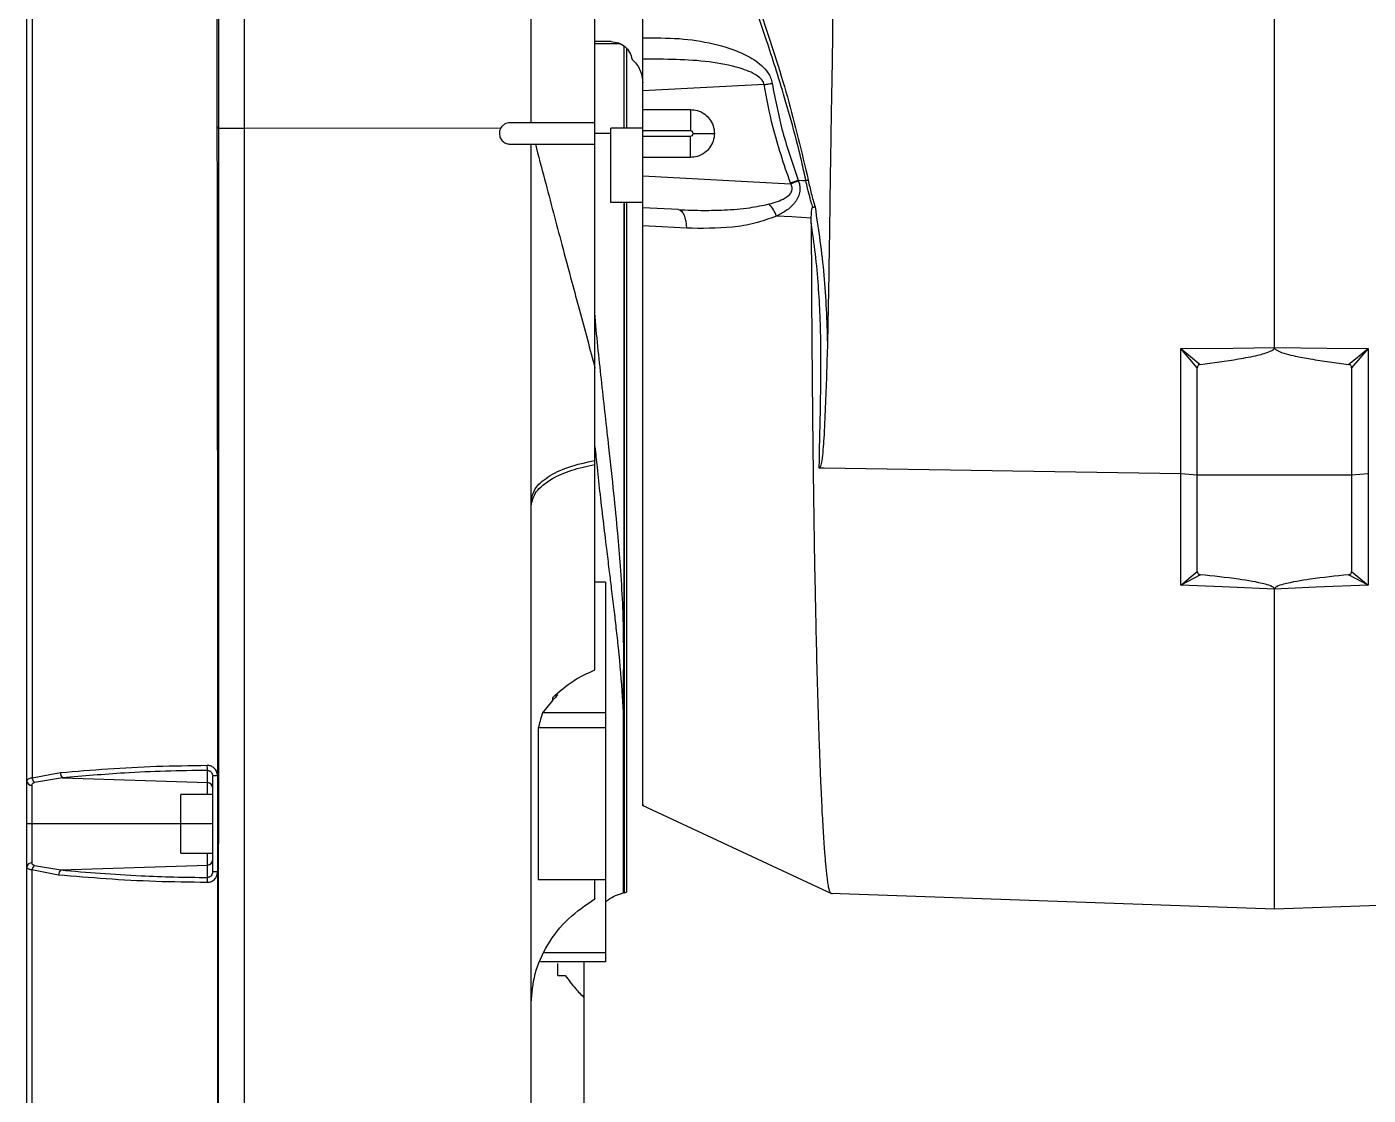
# Model space of a CAD drawing. Header units: millimetres. Extents: x -13464 to 9471, y -517 to 17126.
# Drawn here: x -10174.6 to -10048.3, y 4549.2 to 4649.8 of the extents above; entities that cross this region are included whole.
import ezdxf

# ---------------------------------------------------------------- set-up
doc = ezdxf.new("R2010")
doc.units = ezdxf.units.MM

msp = doc.modelspace()

# ---------------------------------------------------------------- linework, layer by layer
at = {"color": 7, "linetype": 'Continuous', "lineweight": 25}
for p, q in [((-10127.1, 4640.75), (-10127.1, 4712.31)), ((-10154.1, 4640.26), (-10154.1, 4711.37)), ((-10121.1, 4640.75), (-10121.1, 4711.25)), ((-10119.58, 4648.4), (-10121.1, 4648.4)), ((-10121.1, 4648.23), (-10118.79, 4648.23)), ((-10118.34, 4640.25), (-10118.34, 4647.97)), ((-10118.1, 4640.25), (-10118.1, 4647.72)), ((-10105.15, 4644.36), (-10116.6, 4643.76)), ((-10116.6, 4642), (-10116.6, 4643.76)), ((-10116.6, 4642), (-10112.1, 4642)), ((-10116.6, 4640), (-10116.6, 4642)), ((-10112.1, 4642), (-10112.1, 4640)), ((-10156.54, 4640.26), (-10154.1, 4640.26)), ((-10154.1, 4640.26), (-10129.96, 4640.27)), ((-10154.1, 4487.46), (-10154.1, 4640.26)), ((-10127.1, 4640.75), (-10129.1, 4640.75)), ((-10121.1, 4640.75), (-10127.1, 4640.75)), ((-10121.1, 4638.75), (-10121.1, 4640.75)), ((-10116.6, 4640.25), (-10119.6, 4640.25)), ((-10119.6, 4633.25), (-10119.6, 4640.25)), ((-10112.1, 4640), (-10116.6, 4640)), ((-10116.6, 4639.5), (-10116.6, 4640)), ((-10129.1, 4638.75), (-10127.1, 4638.75)), ((-10127.1, 4605.14), (-10127.1, 4638.75)), ((-10127.1, 4638.75), (-10126.71, 4638.75)), ((-10126.71, 4638.75), (-10121.1, 4638.75)), ((-10119.6, 4639.75), (-10121.1, 4639.75)), ((-10119.6, 4639.75), (-10121.1, 4639.75)), ((-10121.1, 4617.66), (-10121.1, 4638.75)), ((-10116.6, 4639.5), (-10112.1, 4639.5)), ((-10116.6, 4637.5), (-10116.6, 4639.5)), ((-10112.1, 4637.5), (-10112.1, 4639.5)), ((-10111.85, 4639.75), (-10109.85, 4639.75)), ((-10116.6, 4635.75), (-10116.6, 4637.5)), ((-10112.1, 4637.5), (-10116.6, 4637.5)), ((-10116.6, 4635.75), (-10102.67, 4635.02)), ((-10116.6, 4633.25), (-10119.6, 4633.25)), ((-10118.34, 4633.25), (-10118.34, 4568.26)), ((-10118.34, 4568.26), (-10118.34, 4633.25)), ((-10118.1, 4568.36), (-10118.1, 4633.25)), ((-10113.23, 4632.58), (-10116.6, 4632.75)), ((-10065.93, 4619.49), (-10064.09, 4618.01)), ((-10064.37, 4617.68), (-10065.93, 4619.49)), ((-10050.12, 4618.01), (-10048.28, 4619.49)), ((-10048.28, 4619.49), (-10049.84, 4617.68)), ((-10121.1, 4608.96), (-10121.1, 4617.66)), ((-10121.1, 4608.59), (-10121.1, 4608.96)), ((-10099.52, 4608.24), (-10099.97, 4608.25)), ((-10065.93, 4607.71), (-10099.52, 4608.24)), ((-10065.93, 4597.21), (-10065.93, 4607.71)), ((-10064.37, 4607.57), (-10065.93, 4607.71)), ((-10049.84, 4607.57), (-10064.37, 4607.57)), ((-10064.37, 4598.5), (-10064.37, 4607.57)), ((-10048.28, 4607.71), (-10049.84, 4607.57)), ((-10049.84, 4607.57), (-10049.84, 4598.5)), ((-10048.28, 4607.71), (-10048.28, 4597.21)), ((-10127.1, 4494.73), (-10127.1, 4605.14)), ((-10065.93, 4597.21), (-10064.37, 4598.5)), ((-10049.84, 4598.5), (-10048.28, 4597.21)), ((-10120.1, 4597.51), (-10121.1, 4597.51)), ((-10120.1, 4597.51), (-10120.1, 4585.19)), ((-10064.08, 4598.21), (-10065.93, 4597.21)), ((-10048.28, 4597.21), (-10050.12, 4598.21)), ((-10057.1, 4566.75), (-10057.1, 4596.86)), ((-10125.1, 4586.37), (-10126.03, 4585.19)), ((-10120.1, 4585.19), (-10126.03, 4585.19)), ((-10120.1, 4585.19), (-10120.1, 4583.79)), ((-10120.1, 4583.79), (-10126.43, 4583.79)), ((-10120.1, 4583.79), (-10120.1, 4569.49)), ((-10174.11, 4579.07), (-10171.43, 4579.58)), ((-10157.58, 4578.63), (-10157.58, 4579.78)), ((-10174.6, 4574.75), (-10174.6, 4578.78)), ((-10174.12, 4578.38), (-10174.12, 4574.75)), ((-10171.23, 4579.09), (-10173.87, 4578.64)), ((-10171.23, 4579.09), (-10157.58, 4578.63)), ((-10157.58, 4577.5), (-10157.58, 4578.63)), ((-10157.1, 4570.23), (-10157.1, 4579.25)), ((-10157.1, 4577.5), (-10160.1, 4577.5)), ((-10160.1, 4574.75), (-10160.1, 4577.5)), ((-10116.65, 4576.5), (-10098.75, 4568.15)), ((-10174.12, 4574.75), (-10174.6, 4574.75)), ((-10174.6, 4570.68), (-10174.6, 4574.75)), ((-10174.12, 4574.75), (-10174.12, 4571.08)), ((-10160.1, 4574.75), (-10174.12, 4574.75)), ((-10157.1, 4574.75), (-10160.1, 4574.75)), ((-10160.1, 4572), (-10160.1, 4574.75)), ((-10160.1, 4572), (-10157.1, 4572)), ((-10157.58, 4570.87), (-10157.58, 4572)), ((-10174.6, 4513.18), (-10174.6, 4570.68)), ((-10173.88, 4570.83), (-10171.41, 4570.41)), ((-10171.41, 4570.41), (-10157.58, 4570.87)), ((-10157.58, 4569.71), (-10157.58, 4570.87)), ((-10174.12, 4570.41), (-10174.13, 4513.19)), ((-10171.61, 4569.93), (-10174.12, 4570.41)), ((-10120.1, 4569.49), (-10126.43, 4569.49)), ((-10120.1, 4569.49), (-10120.1, 4562.64)), ((-10098.87, 4568.21), (-10057.1, 4566.75)), ((-10057.1, 4566.75), (-10015.33, 4568.21)), ((-10120.1, 4561.75), (-10126.23, 4561.75)), ((-10125.85, 4562.64), (-10120.1, 4562.64)), ((-10122.1, 4558.36), (-10122.1, 4561.75)), ((-10120.1, 4562.64), (-10120.1, 4561.75)), ((-10124.6, 4560.48), (-10124.6, 4561.61)), ((-10124.6, 4560.48), (-10123.89, 4560.46))]:
    msp.add_line(p, q, dxfattribs=at)
at = {"color": 7, "linetype": 'Continuous', "lineweight": 25, "flags": 128}
for points in [[(-10101.95, 4635.36), (-10101.55, 4635.33), (-10101.23, 4635.31)], [(-10113.23, 4632.58), (-10113.08, 4632.54), (-10112.94, 4632.44), (-10112.82, 4632.28), (-10112.71, 4632.06), (-10112.62, 4631.8), (-10112.55, 4631.5), (-10112.51, 4631.17), (-10112.49, 4630.83)], [(-10100.73, 4631.79), (-10102.55, 4631.89), (-10103.99, 4631.97)], [(-10112.49, 4630.83), (-10114.79, 4630.95), (-10116.6, 4631.04)], [(-10065.93, 4619.49), (-10060.99, 4619.55), (-10057.1, 4619.6)], [(-10057.1, 4619.6), (-10052.16, 4619.54), (-10048.28, 4619.49)], [(-10057.1, 4596.86), (-10062.04, 4597.06), (-10065.93, 4597.21)], [(-10048.28, 4597.21), (-10053.22, 4597.02), (-10057.1, 4596.86)], [(-10156.65, 4579.26), (-10156.64, 4574.21), (-10156.64, 4570.24)]]:
    msp.add_lwpolyline(points, dxfattribs=at)
at = {"color": 7, "linetype": 'Continuous', "lineweight": 25}
for centre, radius, start, end in [((-10157.72, 4508.02), 132.29, 89.4891, 89.5438), ((-10158.18, 4494.28), 145.99, 89.3576, 89.4072), ((-10112.1, 4639.75), 0.25, 0, 90), ((-10112.1, 4639.75), 0.25, 270, 0), ((-10136.89, 4728.99), 100.01, 290.0096, 290.4618), ((-10107.84, 4630.39), 4.16, 22.3257, 40.7575), ((-10170.79, 4579.56), 0.644, 178.3176, 226.5398), ((-10156, 4580.18), 1.64, 177.0489, 194.2027), ((-10174.15, 4578.83), 0.453, 187.2043, 274.2404), ((-10173.32, 4579.23), 0.814, 191.6419, 226.5882), ((-10157.59, 4578.14), 0.491, 0.9643, 89.0216), ((-10156.75, 4563.93), 15.33, 89.5983, 91.3028), ((-10174.15, 4570.63), 0.454, 86.0213, 173.1763), ((-10173.34, 4570.25), 0.794, 132.6984, 168.4257), ((-10157.59, 4571.36), 0.491, 270.9784, 359.0357), ((-10170.98, 4569.94), 0.633, 132.5913, 181.1833), ((-10155.92, 4569.31), 1.71, 166.6332, 182.8175), ((-10156.75, 4554.73), 15.51, 89.598, 91.2956), ((-10118.6, 4569.22), 1, 285, 300)]:
    msp.add_arc(centre, radius, start, end, dxfattribs=at)
for points, knots in [([(-10156.38, 4711.04), (-10156.38, 4711.03), (-10156.39, 4711.01), (-10156.4, 4710.84), (-10156.4, 4710.61), (-10156.41, 4710.34), (-10156.41, 4710.05), (-10156.42, 4709.7), (-10156.43, 4709.17), (-10156.43, 4708.4), (-10156.44, 4707.47), (-10156.45, 4706.57), (-10156.45, 4705.62), (-10156.45, 4704.56), (-10156.45, 4703.27), (-10156.45, 4701.77), (-10156.45, 4700.14), (-10156.45, 4698.73), (-10156.45, 4697.65), (-10156.45, 4696.84), (-10156.45, 4695.96), (-10156.46, 4695), (-10156.46, 4693.97), (-10156.46, 4692.86), (-10156.47, 4691.67), (-10156.48, 4690.4), (-10156.48, 4688.87), (-10156.48, 4686.9), (-10156.48, 4684.61), (-10156.48, 4682.34), (-10156.49, 4680.48), (-10156.49, 4678.89), (-10156.5, 4677.24), (-10156.5, 4675.27), (-10156.51, 4673.17), (-10156.52, 4671.16), (-10156.52, 4669.32), (-10156.52, 4667.43), (-10156.52, 4665.5), (-10156.53, 4663.51), (-10156.53, 4661.7), (-10156.53, 4660.08), (-10156.53, 4658.27), (-10156.53, 4655.66), (-10156.54, 4652.87), (-10156.54, 4650.4), (-10156.55, 4648.69), (-10156.55, 4647.13), (-10156.55, 4645.64), (-10156.55, 4644.21), (-10156.54, 4642.85), (-10156.54, 4641.56), (-10156.54, 4640.72), (-10156.54, 4640.31)], [0, 0, 0, 0, 0.026393, 0.050373, 0.071939, 0.091091, 0.10783, 0.122155, 0.14452, 0.176678, 0.204998, 0.229479, 0.250122, 0.274614, 0.301112, 0.329616, 0.360127, 0.386803, 0.39839, 0.410691, 0.423704, 0.43743, 0.451868, 0.46702, 0.482884, 0.49946, 0.516176, 0.540799, 0.571228, 0.59694, 0.61817, 0.632809, 0.648602, 0.670819, 0.694642, 0.713208, 0.731496, 0.749506, 0.768553, 0.787601, 0.806648, 0.819981, 0.833345, 0.857424, 0.892216, 0.910119, 0.924792, 0.938854, 0.952305, 0.965145, 0.977374, 0.988993, 1, 1, 1, 1]), ([(-10057.1, 4619.6), (-10057.1, 4622.06), (-10057.1, 4626.87), (-10057.1, 4633.88), (-10057.1, 4640.17), (-10057.1, 4645.48), (-10057.1, 4650.16), (-10057.1, 4654.37), (-10057.1, 4658.42), (-10057.1, 4662.03), (-10057.1, 4665.61), (-10057.1, 4669.44), (-10057.1, 4674.06), (-10057.1, 4679.66), (-10057.1, 4686.21), (-10057.1, 4693.46), (-10057.1, 4698.46), (-10057.1, 4701.01)], [0, 0, 0, 0, 0.093291, 0.182359, 0.261603, 0.326757, 0.37951, 0.435243, 0.48255, 0.528731, 0.567789, 0.613363, 0.668422, 0.735973, 0.816812, 0.906526, 1, 1, 1, 1]), ([(-10116.6, 4691.69), (-10116.28, 4689.8), (-10115.63, 4686.03), (-10114.19, 4679.67), (-10112.46, 4672.89), (-10110.38, 4665.76), (-10107.97, 4658.43), (-10105.39, 4650.92), (-10102.87, 4643.25), (-10101.63, 4637.98), (-10101.01, 4635.35)], [0, 0, 0, 0, 0.125163, 0.250286, 0.375906, 0.501499, 0.625932, 0.750218, 0.875529, 1, 1, 1, 1]), ([(-10101.23, 4635.31), (-10101.36, 4635.91), (-10101.68, 4637.37), (-10102.33, 4639.98), (-10103.17, 4642.93), (-10104.07, 4645.87), (-10104.9, 4648.42), (-10105.63, 4650.61), (-10106.29, 4652.55), (-10106.9, 4654.34), (-10107.51, 4656.15), (-10108.13, 4657.98), (-10108.75, 4659.84), (-10109.36, 4661.71), (-10109.96, 4663.62), (-10110.54, 4665.51), (-10111.15, 4667.56), (-10111.82, 4669.92), (-10112.58, 4672.76), (-10113.41, 4676.03), (-10114.35, 4679.98), (-10115.26, 4684.17), (-10116.04, 4688.22), (-10116.42, 4690.56), (-10116.6, 4691.65)], [0, 0, 0, 0, 0.028251, 0.069568, 0.124183, 0.170569, 0.212273, 0.249264, 0.278534, 0.308284, 0.338528, 0.369285, 0.400574, 0.432419, 0.464849, 0.497895, 0.530117, 0.571445, 0.621756, 0.680989, 0.74929, 0.843086, 0.9265, 1, 1, 1, 1]), ([(-10116.6, 4648.74), (-10116.6, 4651.38), (-10116.6, 4656.64), (-10116.6, 4664.44), (-10116.6, 4671.97), (-10116.6, 4679.09), (-10116.6, 4685.77), (-10116.6, 4689.69), (-10116.6, 4691.65)], [0, 0, 0, 0, 0.167157, 0.332983, 0.499682, 0.665951, 0.832251, 1, 1, 1, 1]), ([(-10098.54, 4666.41), (-10098.56, 4665.3), (-10098.61, 4662.91), (-10098.62, 4659.56), (-10098.63, 4656.25), (-10098.68, 4653.02), (-10098.72, 4649.69), (-10098.76, 4646.32), (-10098.82, 4643.12), (-10098.88, 4639.78), (-10098.93, 4636.44), (-10098.98, 4632.94), (-10099.03, 4629.48), (-10099.08, 4626.08), (-10099.14, 4622.9), (-10099.18, 4620.92), (-10099.2, 4620)], [0, 0, 0, 0, 0.070833, 0.151624, 0.213387, 0.282851, 0.358877, 0.428129, 0.500364, 0.565103, 0.644108, 0.716329, 0.791468, 0.868885, 0.938728, 1, 1, 1, 1]), ([(-10156.67, 4640.31), (-10156.67, 4640.32), (-10156.67, 4640.49), (-10156.67, 4641.18), (-10156.67, 4642.27), (-10156.68, 4643.6), (-10156.68, 4644.8), (-10156.68, 4646.01), (-10156.69, 4647.2), (-10156.69, 4648.48), (-10156.69, 4650.14), (-10156.69, 4651.43), (-10156.69, 4652.23)], [0, 0, 0, 0, 0.004075, 0.040661, 0.174635, 0.276878, 0.373811, 0.474935, 0.581923, 0.671764, 0.798126, 1, 1, 1, 1]), ([(-10174.6, 4578.78), (-10174.6, 4592.25), (-10174.6, 4607.85), (-10174.6, 4625.56), (-10174.6, 4631.91), (-10174.6, 4638.26), (-10174.6, 4644.63), (-10174.6, 4648.83), (-10174.6, 4650.93)], [0, 0, 0, 0, 0.559888, 0.64787, 0.735853, 0.823836, 0.911756, 1, 1, 1, 1]), ([(-10174.09, 4650.88), (-10174.09, 4647.87), (-10174.09, 4641.88), (-10174.09, 4632.85), (-10174.09, 4623.88), (-10174.1, 4614.92), (-10174.1, 4605.96), (-10174.11, 4596.99), (-10174.11, 4588.03), (-10174.11, 4582.06), (-10174.11, 4579.07)], [0, 0, 0, 0, 0.126714, 0.25173, 0.376441, 0.501153, 0.625865, 0.750577, 0.875288, 1, 1, 1, 1]), ([(-10119.58, 4648.4), (-10119.34, 4648.38), (-10118.87, 4648.33), (-10118.26, 4647.96), (-10117.79, 4647.41), (-10117.66, 4646.96), (-10117.6, 4646.73)], [0, 0, 0, 0, 0.24999, 0.499954, 0.749894, 1, 1, 1, 1]), ([(-10116.6, 4648.74), (-10115.45, 4648.75), (-10113.23, 4648.77), (-10109.95, 4648.28), (-10107.32, 4647.46), (-10105.6, 4646.4), (-10104.87, 4645.59), (-10104.53, 4645), (-10104.45, 4644.65), (-10104.41, 4644.47)], [0, 0, 0, 0, 0.256185, 0.497253, 0.736012, 0.861604, 0.927957, 0.963259, 1, 1, 1, 1]), ([(-10116.6, 4646.74), (-10116.6, 4646.79), (-10116.6, 4646.88), (-10116.6, 4647.32), (-10116.6, 4647.85), (-10116.6, 4648.35), (-10116.6, 4648.61), (-10116.6, 4648.74)], [0, 0, 0, 0, 0.249889, 0.499267, 0.74864, 0.87451, 1, 1, 1, 1]), ([(-10117.6, 4646.73), (-10117.45, 4646.58), (-10117.16, 4646.29), (-10116.85, 4645.74), (-10116.64, 4645.14), (-10116.61, 4644.72), (-10116.6, 4644.51)], [0, 0, 0, 0, 0.249193, 0.499486, 0.748637, 1, 1, 1, 1]), ([(-10105.15, 4644.36), (-10105.17, 4644.43), (-10105.22, 4644.58), (-10105.43, 4644.88), (-10106.12, 4645.45), (-10107.81, 4646.07), (-10111.42, 4646.75), (-10114.5, 4646.74), (-10116.6, 4646.74)], [0, 0, 0, 0, 0.017893, 0.03784, 0.086867, 0.232102, 0.477921, 1, 1, 1, 1]), ([(-10116.6, 4643.76), (-10116.6, 4644.16), (-10116.6, 4645), (-10116.6, 4645.97), (-10116.6, 4646.57), (-10116.6, 4646.69), (-10116.6, 4646.74)], [0, 0, 0, 0, 0.271442, 0.562157, 0.788601, 1, 1, 1, 1]), ([(-10105.15, 4644.36), (-10105.01, 4644.38), (-10104.75, 4644.42), (-10104.51, 4644.46), (-10104.41, 4644.47)], [0, 0, 0, 0, 0.56, 1, 1, 1, 1]), ([(-10102.69, 4635.09), (-10103.29, 4636.84), (-10104.33, 4639.88), (-10104.91, 4643.03), (-10105.15, 4644.36)], [0, 0, 0, 0, 0.578561, 1, 1, 1, 1]), ([(-10104.41, 4644.47), (-10104.11, 4642.93), (-10103.52, 4639.83), (-10102.47, 4636.85), (-10101.95, 4635.36)], [0, 0, 0, 0, 0.497967, 1, 1, 1, 1]), ([(-10112.1, 4642), (-10111.89, 4641.99), (-10111.41, 4641.95), (-10110.77, 4641.62), (-10110.26, 4641.11), (-10109.93, 4640.48), (-10109.81, 4639.75), (-10109.93, 4639.02), (-10110.26, 4638.4), (-10110.77, 4637.89), (-10111.41, 4637.56), (-10111.89, 4637.52), (-10112.1, 4637.5)], [0, 0, 0, 0, 0.090472, 0.204883, 0.295295, 0.394966, 0.5, 0.605034, 0.704705, 0.795117, 0.909528, 1, 1, 1, 1]), ([(-10156.67, 4640.26), (-10156.67, 4640.27), (-10156.67, 4640.29), (-10156.67, 4640.3), (-10156.67, 4640.31)], [0, 0, 0, 0, 0.56, 1, 1, 1, 1]), ([(-10154.1, 4487.43), (-10154.24, 4488.29), (-10154.6, 4490.43), (-10155.12, 4494.32), (-10155.53, 4498.06), (-10155.8, 4501.13), (-10155.96, 4503.1), (-10156.09, 4504.98), (-10156.2, 4506.86), (-10156.43, 4511.02), (-10156.61, 4517.37), (-10156.6, 4524.21), (-10156.61, 4528.88), (-10156.61, 4531.22), (-10156.61, 4533.1), (-10156.61, 4535.12), (-10156.61, 4537.72), (-10156.61, 4541.37), (-10156.61, 4546.2), (-10156.61, 4550.56), (-10156.61, 4553.83), (-10156.61, 4555.68), (-10156.61, 4557.61), (-10156.61, 4559.61), (-10156.61, 4561.68), (-10156.61, 4566.21), (-10156.61, 4573.03), (-10156.62, 4581.95), (-10156.62, 4590.39), (-10156.62, 4598.6), (-10156.63, 4607.73), (-10156.63, 4617.92), (-10156.63, 4629.09), (-10156.66, 4636.54), (-10156.67, 4640.26)], [0, 0, 0, 0, 0.01703, 0.042663, 0.076892, 0.090839, 0.103185, 0.115521, 0.127849, 0.140168, 0.197174, 0.252335, 0.274417, 0.288839, 0.298134, 0.311303, 0.328347, 0.349266, 0.382812, 0.423109, 0.434779, 0.446912, 0.459507, 0.472566, 0.486088, 0.500074, 0.56153, 0.619832, 0.674979, 0.72697, 0.780929, 0.854059, 0.926884, 1, 1, 1, 1]), ([(-10156.54, 4640.26), (-10156.54, 4635.79), (-10156.53, 4626.84), (-10156.55, 4610.85), (-10156.56, 4586.79), (-10156.57, 4562.71), (-10156.59, 4541.18), (-10156.58, 4527.73), (-10156.6, 4514.27), (-10155.97, 4500.81), (-10154.72, 4491.92), (-10154.1, 4487.47)], [0, 0, 0, 0, 0.087798, 0.175596, 0.313564, 0.559936, 0.647926, 0.735915, 0.823893, 0.911912, 1, 1, 1, 1]), ([(-10156.54, 4640.31), (-10156.54, 4640.3), (-10156.54, 4640.28), (-10156.54, 4640.27), (-10156.54, 4640.26)], [0, 0, 0, 0, 0.56, 1, 1, 1, 1]), ([(-10129.96, 4640.27), (-10130, 4640.18), (-10130.09, 4640.02), (-10130.1, 4639.83), (-10130.1, 4639.75)], [0, 0, 0, 0, 0.560005, 1, 1, 1, 1]), ([(-10129.1, 4640.75), (-10129.19, 4640.75), (-10129.37, 4640.73), (-10129.61, 4640.63), (-10129.81, 4640.47), (-10129.91, 4640.34), (-10129.96, 4640.27)], [0, 0, 0, 0, 0.262056, 0.516073, 0.762052, 1, 1, 1, 1]), ([(-10130.1, 4639.75), (-10130.08, 4639.61), (-10130.05, 4639.32), (-10129.78, 4638.98), (-10129.44, 4638.79), (-10129.21, 4638.76), (-10129.1, 4638.75)], [0, 0, 0, 0, 0.2701815, 0.5623391, 0.7896869, 1, 1, 1, 1]), ([(-10126.71, 4638.75), (-10126.42, 4637.65), (-10125.85, 4635.48), (-10125.02, 4632.33), (-10124.17, 4629.1), (-10123.35, 4626.04), (-10122.54, 4623.06), (-10121.81, 4620.36), (-10121.33, 4618.55), (-10121.1, 4617.66)], [0, 0, 0, 0, 0.153951, 0.300869, 0.440795, 0.608402, 0.734627, 0.869255, 1, 1, 1, 1]), ([(-10116.6, 4632.75), (-10116.6, 4632.81), (-10116.6, 4632.92), (-10116.6, 4633.73), (-10116.6, 4634.73), (-10116.6, 4635.42), (-10116.6, 4635.75)], [0, 0, 0, 0, 0.270386, 0.562386, 0.789606, 1, 1, 1, 1]), ([(-10104.69, 4633.11), (-10104.17, 4633.26), (-10103.49, 4633.45), (-10102.8, 4633.94), (-10102.58, 4634.24), (-10102.52, 4634.48), (-10102.52, 4634.66), (-10102.57, 4634.85), (-10102.63, 4634.96), (-10102.67, 4635.02)], [0, 0, 0, 0, 0.498212, 0.6562, 0.778822, 0.832473, 0.884964, 0.939779, 1, 1, 1, 1]), ([(-10101.92, 4635.29), (-10101.87, 4635.11), (-10101.77, 4634.74), (-10101.82, 4633.97), (-10102.27, 4633.14), (-10103.07, 4632.45), (-10103.69, 4632.13), (-10103.99, 4631.97)], [0, 0, 0, 0, 0.125491, 0.25083, 0.500538, 0.750774, 1, 1, 1, 1]), ([(-10102.67, 4635.02), (-10102.67, 4635.03), (-10102.68, 4635.05), (-10102.69, 4635.08), (-10102.69, 4635.09)], [0, 0, 0, 0, 0.56, 1, 1, 1, 1]), ([(-10101.95, 4635.36), (-10101.94, 4635.35), (-10101.94, 4635.32), (-10101.93, 4635.3), (-10101.92, 4635.29)], [0, 0, 0, 0, 0.559484, 1, 1, 1, 1]), ([(-10101.01, 4635.35), (-10101.05, 4635.34), (-10101.12, 4635.33), (-10101.2, 4635.32), (-10101.23, 4635.31)], [0, 0, 0, 0, 0.560001, 1, 1, 1, 1]), ([(-10100.84, 4633.68), (-10100.92, 4633.98), (-10101.06, 4634.52), (-10101.18, 4635.07), (-10101.23, 4635.31)], [0, 0, 0, 0, 0.55781, 1, 1, 1, 1]), ([(-10101.01, 4635.35), (-10100.92, 4634.93), (-10100.74, 4634.08), (-10100.49, 4633.25), (-10100.37, 4632.83)], [0, 0, 0, 0, 0.498982, 1, 1, 1, 1]), ([(-10100.58, 4632.78), (-10100.63, 4632.95), (-10100.72, 4633.25), (-10100.81, 4633.55), (-10100.84, 4633.68)], [0, 0, 0, 0, 0.557077, 1, 1, 1, 1]), ([(-10116.6, 4631.04), (-10116.6, 4631.17), (-10116.6, 4631.41), (-10116.6, 4631.86), (-10116.6, 4632.33), (-10116.6, 4632.69), (-10116.6, 4632.73), (-10116.6, 4632.75)], [0, 0, 0, 0, 0.12469, 0.250576, 0.499994, 0.749604, 1, 1, 1, 1]), ([(-10113.23, 4632.58), (-10112.43, 4632.54), (-10111, 4632.49), (-10108.75, 4632.54), (-10106.69, 4632.69), (-10105.3, 4632.98), (-10104.69, 4633.11)], [0, 0, 0, 0, 0.27842, 0.500191, 0.782735, 1, 1, 1, 1]), ([(-10100.73, 4631.79), (-10100.72, 4631.96), (-10100.71, 4632.22), (-10100.68, 4632.53), (-10100.65, 4632.69), (-10100.62, 4632.76), (-10100.6, 4632.78), (-10100.59, 4632.78), (-10100.58, 4632.78)], [0, 0, 0, 0, 0.500442, 0.750622, 0.914684, 0.964931, 0.983774, 1, 1, 1, 1]), ([(-10100.37, 4632.83), (-10100.41, 4632.82), (-10100.47, 4632.81), (-10100.55, 4632.79), (-10100.58, 4632.78)], [0, 0, 0, 0, 0.496857, 1, 1, 1, 1]), ([(-10100.37, 4632.83), (-10100.05, 4630.69), (-10099.41, 4626.38), (-10099.27, 4622.13), (-10099.2, 4620)], [0, 0, 0, 0, 0.497354, 1, 1, 1, 1]), ([(-10103.99, 4631.97), (-10104.67, 4631.73), (-10106.02, 4631.23), (-10108.87, 4630.78), (-10111.04, 4630.81), (-10112.49, 4630.83)], [0, 0, 0, 0, 0.249339, 0.499256, 1, 1, 1, 1]), ([(-10100.73, 4631.33), (-10100.73, 4631.41), (-10100.73, 4631.57), (-10100.73, 4631.72), (-10100.73, 4631.79)], [0, 0, 0, 0, 0.537901, 1, 1, 1, 1]), ([(-10099.97, 4608.25), (-10099.96, 4608.95), (-10099.93, 4610.78), (-10099.86, 4613.65), (-10099.81, 4616.71), (-10099.81, 4619.64), (-10099.87, 4622.49), (-10100.04, 4625.45), (-10100.31, 4628.38), (-10100.59, 4630.36), (-10100.73, 4631.33)], [0, 0, 0, 0, 0.096481, 0.250365, 0.385393, 0.500179, 0.630221, 0.7513, 0.876907, 1, 1, 1, 1]), ([(-10100.73, 4631.33), (-10100.72, 4629.2), (-10100.71, 4624.92), (-10100.66, 4618.6), (-10100.61, 4613.21), (-10100.56, 4608.75), (-10100.51, 4605.16), (-10100.46, 4601.66), (-10100.4, 4598.25), (-10100.32, 4594.51), (-10100.23, 4590.46), (-10100.12, 4586.19), (-10100.01, 4583.01), (-10099.93, 4580.79), (-10099.88, 4579.39), (-10099.82, 4578.05), (-10099.76, 4576.76), (-10099.7, 4575.54), (-10099.63, 4574.39), (-10099.57, 4573.32), (-10099.49, 4572.16), (-10099.38, 4570.9), (-10099.29, 4570.01), (-10099.22, 4569.47), (-10099.18, 4569.19), (-10099.14, 4568.94), (-10099.1, 4568.72), (-10099.05, 4568.54), (-10098.98, 4568.29), (-10098.92, 4568.26), (-10098.87, 4568.24)], [0, 0, 0, 0, 0.0620467, 0.124886, 0.1885187, 0.2270884, 0.2659445, 0.3050871, 0.3445163, 0.3842325, 0.4404297, 0.4995205, 0.5615054, 0.5855035, 0.6099091, 0.6347222, 0.6599429, 0.6855713, 0.7116074, 0.7380513, 0.764903, 0.80652, 0.8564078, 0.8708439, 0.8858478, 0.9014195, 0.917559, 0.9342663, 0.9515416, 1, 1, 1, 1]), ([(-10116.6, 4576.59), (-10116.6, 4576.55), (-10116.6, 4576.33), (-10116.6, 4577.18), (-10116.6, 4579.18), (-10116.6, 4582.48), (-10116.6, 4586.89), (-10116.6, 4592.37), (-10116.6, 4598.77), (-10116.6, 4606.01), (-10116.6, 4613.9), (-10116.6, 4622.29), (-10116.6, 4628.13), (-10116.6, 4631.04)], [0, 0, 0, 0, 0.023106, 0.121232, 0.218684, 0.316458, 0.414313, 0.511727, 0.609869, 0.707221, 0.805229, 0.902705, 1, 1, 1, 1]), ([(-10118.4, 4568.25), (-10118.4, 4568.25), (-10118.4, 4568.25), (-10118.4, 4568.28), (-10118.4, 4568.45), (-10118.4, 4569.15), (-10118.4, 4571.08), (-10118.4, 4573.78), (-10118.4, 4576.97), (-10118.4, 4580.43), (-10118.39, 4584.46), (-10118.4, 4588.51), (-10118.38, 4592.26), (-10118.47, 4595.58), (-10118.67, 4598.82), (-10118.96, 4602.27), (-10119.32, 4605.99), (-10119.83, 4610.66), (-10120.44, 4616.21), (-10120.92, 4620.42), (-10121.09, 4622.66), (-10121.1, 4622.75)], [0, 0, 0, 0, 0.008066, 0.024513, 0.04122, 0.127787, 0.216021, 0.305924, 0.374465, 0.443945, 0.514364, 0.585722, 0.633356, 0.675716, 0.722, 0.761398, 0.807083, 0.859094, 0.927982, 0.996995, 1, 1, 1, 1]), ([(-10099.2, 4620), (-10099.26, 4617.98), (-10099.35, 4614.95), (-10099.52, 4611.3), (-10099.65, 4609.45), (-10099.81, 4608.54), (-10099.89, 4608.32), (-10099.93, 4608.27), (-10099.95, 4608.25), (-10099.96, 4608.25), (-10099.97, 4608.25)], [0, 0, 0, 0, 0.499834, 0.7497249, 0.9355974, 0.9817124, 0.9938397, 0.997466, 0.9988172, 1, 1, 1, 1]), ([(-10065.93, 4607.71), (-10065.93, 4609.57), (-10065.93, 4613.39), (-10065.93, 4617.42), (-10065.93, 4619.49)], [0, 0, 0, 0, 0.486863, 1, 1, 1, 1]), ([(-10064.09, 4618.01), (-10062.88, 4618.16), (-10061.06, 4618.39), (-10058.86, 4618.82), (-10057.76, 4619.11), (-10057.25, 4619.37), (-10057.13, 4619.49), (-10057.11, 4619.56), (-10057.1, 4619.59), (-10057.1, 4619.6)], [0, 0, 0, 0, 0.500223, 0.753166, 0.922996, 0.970834, 0.986994, 0.993735, 1, 1, 1, 1]), ([(-10057.1, 4619.6), (-10057.1, 4619.59), (-10057.1, 4619.56), (-10057.08, 4619.51), (-10057, 4619.41), (-10056.65, 4619.19), (-10056, 4618.99), (-10055.21, 4618.8), (-10054.44, 4618.65), (-10053.38, 4618.46), (-10051.93, 4618.23), (-10050.72, 4618.08), (-10050.12, 4618.01)], [0, 0, 0, 0, 0.0051976, 0.0106867, 0.0233262, 0.0586662, 0.1790716, 0.3044893, 0.3951167, 0.5001786, 0.7501152, 1, 1, 1, 1]), ([(-10048.28, 4619.49), (-10048.28, 4617.42), (-10048.28, 4613.39), (-10048.28, 4609.57), (-10048.28, 4607.71)], [0, 0, 0, 0, 0.5131371, 1, 1, 1, 1]), ([(-10064.09, 4618.01), (-10064.13, 4618), (-10064.19, 4617.99), (-10064.26, 4617.94), (-10064.32, 4617.89), (-10064.36, 4617.8), (-10064.36, 4617.72), (-10064.37, 4617.68)], [0, 0, 0, 0, 0.266602, 0.384928, 0.5, 0.726903, 1, 1, 1, 1]), ([(-10064.37, 4607.57), (-10064.37, 4609.2), (-10064.37, 4612.48), (-10064.37, 4615.94), (-10064.37, 4617.68)], [0, 0, 0, 0, 0.495187, 1, 1, 1, 1]), ([(-10049.84, 4617.68), (-10049.84, 4617.72), (-10049.85, 4617.8), (-10049.89, 4617.89), (-10049.94, 4617.94), (-10050.01, 4617.99), (-10050.07, 4618), (-10050.12, 4618.01)], [0, 0, 0, 0, 0.272718, 0.49946, 0.614629, 0.73306, 1, 1, 1, 1]), ([(-10049.84, 4617.68), (-10049.84, 4615.93), (-10049.84, 4612.47), (-10049.84, 4609.19), (-10049.84, 4607.57)], [0, 0, 0, 0, 0.506715, 1, 1, 1, 1]), ([(-10121.1, 4610.27), (-10121.04, 4609.62), (-10120.88, 4608.09), (-10120.61, 4605.65), (-10120.3, 4602.99), (-10120.01, 4600.58), (-10119.76, 4598.57), (-10119.54, 4596.76), (-10119.32, 4594.98), (-10119.11, 4593.12), (-10118.8, 4590.31), (-10118.6, 4588.01), (-10118.5, 4586.2), (-10118.47, 4585.68), (-10118.44, 4585.18), (-10118.43, 4584.69), (-10118.41, 4584.21), (-10118.4, 4583.88), (-10118.4, 4583.52), (-10118.4, 4583.09), (-10118.4, 4582.39), (-10118.4, 4581.37), (-10118.4, 4579.98), (-10118.4, 4578.23), (-10118.4, 4576.28), (-10118.4, 4574.24), (-10118.4, 4572.24), (-10118.4, 4570.56), (-10118.4, 4569.27), (-10118.4, 4568.67), (-10118.4, 4568.42), (-10118.4, 4568.33), (-10118.4, 4568.27), (-10118.4, 4568.24), (-10118.4, 4568.25), (-10118.4, 4568.25)], [0, 0, 0, 0, 0.026325, 0.062022, 0.101471, 0.139383, 0.167522, 0.191628, 0.222666, 0.250943, 0.281419, 0.361753, 0.371561, 0.381205, 0.390684, 0.400001, 0.409154, 0.418145, 0.41939, 0.430259, 0.443451, 0.461398, 0.492725, 0.532505, 0.580738, 0.637422, 0.702556, 0.776138, 0.844482, 0.918788, 0.936293, 0.954099, 0.972206, 0.990614, 1, 1, 1, 1]), ([(-10127.1, 4605.14), (-10127.03, 4605.53), (-10126.87, 4606.33), (-10125.61, 4607.45), (-10123.68, 4608.4), (-10121.95, 4608.78), (-10121.1, 4608.96)], [0, 0, 0, 0, 0.23845, 0.491783, 0.749502, 1, 1, 1, 1]), ([(-10127.1, 4604.69), (-10127.01, 4605.14), (-10126.81, 4606.05), (-10125.34, 4607.21), (-10123.38, 4608.09), (-10121.85, 4608.42), (-10121.1, 4608.59)], [0, 0, 0, 0, 0.267967, 0.55306, 0.779787, 1, 1, 1, 1]), ([(-10121.1, 4589.24), (-10121.1, 4591.17), (-10121.1, 4595.05), (-10121.1, 4601.57), (-10121.1, 4606.27), (-10121.1, 4608.59)], [0, 0, 0, 0, 0.333463, 0.672009, 1, 1, 1, 1]), ([(-10064.37, 4598.5), (-10064.36, 4598.46), (-10064.36, 4598.39), (-10064.31, 4598.31), (-10064.26, 4598.27), (-10064.19, 4598.23), (-10064.13, 4598.22), (-10064.08, 4598.21)], [0, 0, 0, 0, 0.272108, 0.49951, 0.613838, 0.732055, 1, 1, 1, 1]), ([(-10050.12, 4598.21), (-10050.08, 4598.22), (-10050.01, 4598.23), (-10049.94, 4598.27), (-10049.89, 4598.31), (-10049.85, 4598.39), (-10049.84, 4598.46), (-10049.84, 4598.5)], [0, 0, 0, 0, 0.267518, 0.385652, 0.49994, 0.727422, 1, 1, 1, 1]), ([(-10057.1, 4596.86), (-10057.1, 4596.88), (-10057.11, 4596.92), (-10057.18, 4597), (-10057.44, 4597.16), (-10058.55, 4597.49), (-10060.82, 4597.85), (-10062.88, 4598.08), (-10064.08, 4598.21)], [0, 0, 0, 0, 0.009275, 0.019932, 0.048508, 0.143382, 0.50012, 1, 1, 1, 1]), ([(-10050.12, 4598.21), (-10051.33, 4598.08), (-10053.39, 4597.85), (-10055.66, 4597.49), (-10056.76, 4597.16), (-10057.03, 4597), (-10057.09, 4596.92), (-10057.1, 4596.88), (-10057.1, 4596.86)], [0, 0, 0, 0, 0.500252, 0.856715, 0.95152, 0.980078, 0.99073, 1, 1, 1, 1]), ([(-10125.1, 4586.61), (-10124.46, 4587.19), (-10123.34, 4588.23), (-10121.78, 4588.93), (-10121.1, 4589.24)], [0, 0, 0, 0, 0.56575, 1, 1, 1, 1]), ([(-10124.6, 4586.86), (-10124.7, 4586.77), (-10124.87, 4586.61), (-10125.03, 4586.44), (-10125.1, 4586.37)], [0, 0, 0, 0, 0.559974, 1, 1, 1, 1]), ([(-10125.1, 4586.61), (-10125.1, 4586.56), (-10125.1, 4586.48), (-10125.1, 4586.41), (-10125.1, 4586.37)], [0, 0, 0, 0, 0.56, 1, 1, 1, 1]), ([(-10126.03, 4585.19), (-10126.11, 4584.93), (-10126.26, 4584.47), (-10126.38, 4583.99), (-10126.43, 4583.79)], [0, 0, 0, 0, 0.559984, 1, 1, 1, 1]), ([(-10171.43, 4579.58), (-10169.96, 4579.7), (-10167.02, 4579.95), (-10162.41, 4580.2), (-10159.23, 4580.24), (-10157.63, 4580.26)], [0, 0, 0, 0, 0.3328921, 0.6659195, 1, 1, 1, 1]), ([(-10157.58, 4579.78), (-10158.91, 4579.76), (-10161.56, 4579.73), (-10166.15, 4579.51), (-10169.3, 4579.25), (-10171.23, 4579.09)], [0, 0, 0, 0, 0.280289, 0.560439, 1, 1, 1, 1]), ([(-10156.65, 4579.26), (-10156.66, 4579.41), (-10156.7, 4579.7), (-10156.96, 4580.03), (-10157.29, 4580.23), (-10157.52, 4580.25), (-10157.63, 4580.26)], [0, 0, 0, 0, 0.280128, 0.559328, 0.779575, 1, 1, 1, 1]), ([(-10157.58, 4579.78), (-10157.55, 4579.78), (-10157.49, 4579.77), (-10157.4, 4579.74), (-10157.31, 4579.7), (-10157.21, 4579.61), (-10157.12, 4579.46), (-10157.11, 4579.32), (-10157.1, 4579.25)], [0, 0, 0, 0, 0.121889, 0.242795, 0.364509, 0.488788, 0.739681, 1, 1, 1, 1]), ([(-10174.11, 4579.07), (-10174.19, 4579.05), (-10174.34, 4579.02), (-10174.49, 4578.95), (-10174.59, 4578.87), (-10174.6, 4578.81), (-10174.6, 4578.78)], [0, 0, 0, 0, 0.263525, 0.517273, 0.761993, 1, 1, 1, 1]), ([(-10174.12, 4578.38), (-10174.12, 4578.41), (-10174.11, 4578.46), (-10174.06, 4578.54), (-10173.99, 4578.6), (-10173.91, 4578.63), (-10173.87, 4578.64)], [0, 0, 0, 0, 0.249612, 0.491137, 0.742165, 1, 1, 1, 1]), ([(-10174.12, 4570.41), (-10174.19, 4570.42), (-10174.34, 4570.45), (-10174.49, 4570.52), (-10174.59, 4570.6), (-10174.6, 4570.65), (-10174.6, 4570.68)], [0, 0, 0, 0, 0.263251, 0.517611, 0.762449, 1, 1, 1, 1]), ([(-10173.88, 4570.83), (-10173.91, 4570.84), (-10173.99, 4570.87), (-10174.06, 4570.93), (-10174.11, 4571), (-10174.12, 4571.06), (-10174.12, 4571.08)], [0, 0, 0, 0, 0.25757, 0.509219, 0.750615, 1, 1, 1, 1]), ([(-10157.63, 4569.23), (-10159.25, 4569.25), (-10162.49, 4569.29), (-10167.15, 4569.55), (-10170.12, 4569.8), (-10171.61, 4569.93)], [0, 0, 0, 0, 0.334105, 0.667149, 1, 1, 1, 1]), ([(-10171.41, 4570.41), (-10170.17, 4570.3), (-10167.71, 4570.08), (-10164.13, 4569.87), (-10160.76, 4569.73), (-10158.64, 4569.71), (-10157.58, 4569.71)], [0, 0, 0, 0, 0.279897, 0.5594878, 0.7797859, 1, 1, 1, 1]), ([(-10157.63, 4569.23), (-10157.48, 4569.25), (-10157.19, 4569.29), (-10156.87, 4569.56), (-10156.68, 4569.89), (-10156.65, 4570.12), (-10156.64, 4570.24)], [0, 0, 0, 0, 0.280066, 0.559323, 0.779622, 1, 1, 1, 1]), ([(-10157.1, 4570.23), (-10157.11, 4570.17), (-10157.12, 4570.03), (-10157.21, 4569.88), (-10157.31, 4569.79), (-10157.4, 4569.74), (-10157.49, 4569.71), (-10157.55, 4569.71), (-10157.58, 4569.71)], [0, 0, 0, 0, 0.261736, 0.513431, 0.63806, 0.757092, 0.877371, 1, 1, 1, 1]), ([(-10121.1, 4567.71), (-10121.1, 4567.7), (-10121.1, 4567.58), (-10121.1, 4568.08), (-10121.1, 4568.65), (-10121.1, 4569.4), (-10121.1, 4569.49)], [0, 0, 0, 0, 0.029518, 0.483932, 0.938344, 1, 1, 1, 1]), ([(-10120.1, 4567.37), (-10120.02, 4567.45), (-10119.55, 4567.9), (-10118.92, 4568.09), (-10118.4, 4568.24)], [0, 0, 0, 0, 0.180964, 1, 1, 1, 1]), ([(-10127.1, 4557.9), (-10127.03, 4558.8), (-10126.89, 4560.62), (-10125.65, 4563.41), (-10123.73, 4565.91), (-10121.97, 4567.1), (-10121.1, 4567.69)], [0, 0, 0, 0, 0.249161, 0.502155, 0.754173, 1, 1, 1, 1]), ([(-10124.6, 4560.48), (-10124.6, 4560.69), (-10124.6, 4561.07), (-10124.6, 4561.44), (-10124.6, 4561.61)], [0, 0, 0, 0, 0.561756, 1, 1, 1, 1]), ([(-10123.89, 4560.46), (-10123.58, 4560.05), (-10123.03, 4559.31), (-10122.39, 4558.65), (-10122.1, 4558.36)], [0, 0, 0, 0, 0.55887, 1, 1, 1, 1]), ([(-10122.1, 4502.95), (-10122.1, 4503.6), (-10122.1, 4505.58), (-10122.1, 4508.63), (-10122.1, 4512.44), (-10122.1, 4516.53), (-10122.1, 4521.2), (-10122.1, 4526.32), (-10122.1, 4532.14), (-10122.1, 4538.46), (-10122.1, 4545.06), (-10122.1, 4551.71), (-10122.1, 4556.16), (-10122.1, 4558.36)], [0, 0, 0, 0, 0.043128, 0.130862, 0.216974, 0.307118, 0.385184, 0.474879, 0.573784, 0.678871, 0.787037, 0.895144, 1, 1, 1, 1])]:
    msp.add_open_spline(points, degree=3, knots=knots, dxfattribs=at)
for points in [[(-10102.69, 4635.09), (-10102.56, 4635.13), (-10102.3, 4635.23), (-10102.07, 4635.32), (-10101.95, 4635.36)], [(-10126.43, 4583.79), (-10126.43, 4581.92), (-10126.43, 4578.19), (-10126.43, 4573.39), (-10126.43, 4570.79), (-10126.43, 4569.49)]]:
    msp.add_open_spline(points, degree=3, dxfattribs=at)

doc.saveas('drawing.dxf')
